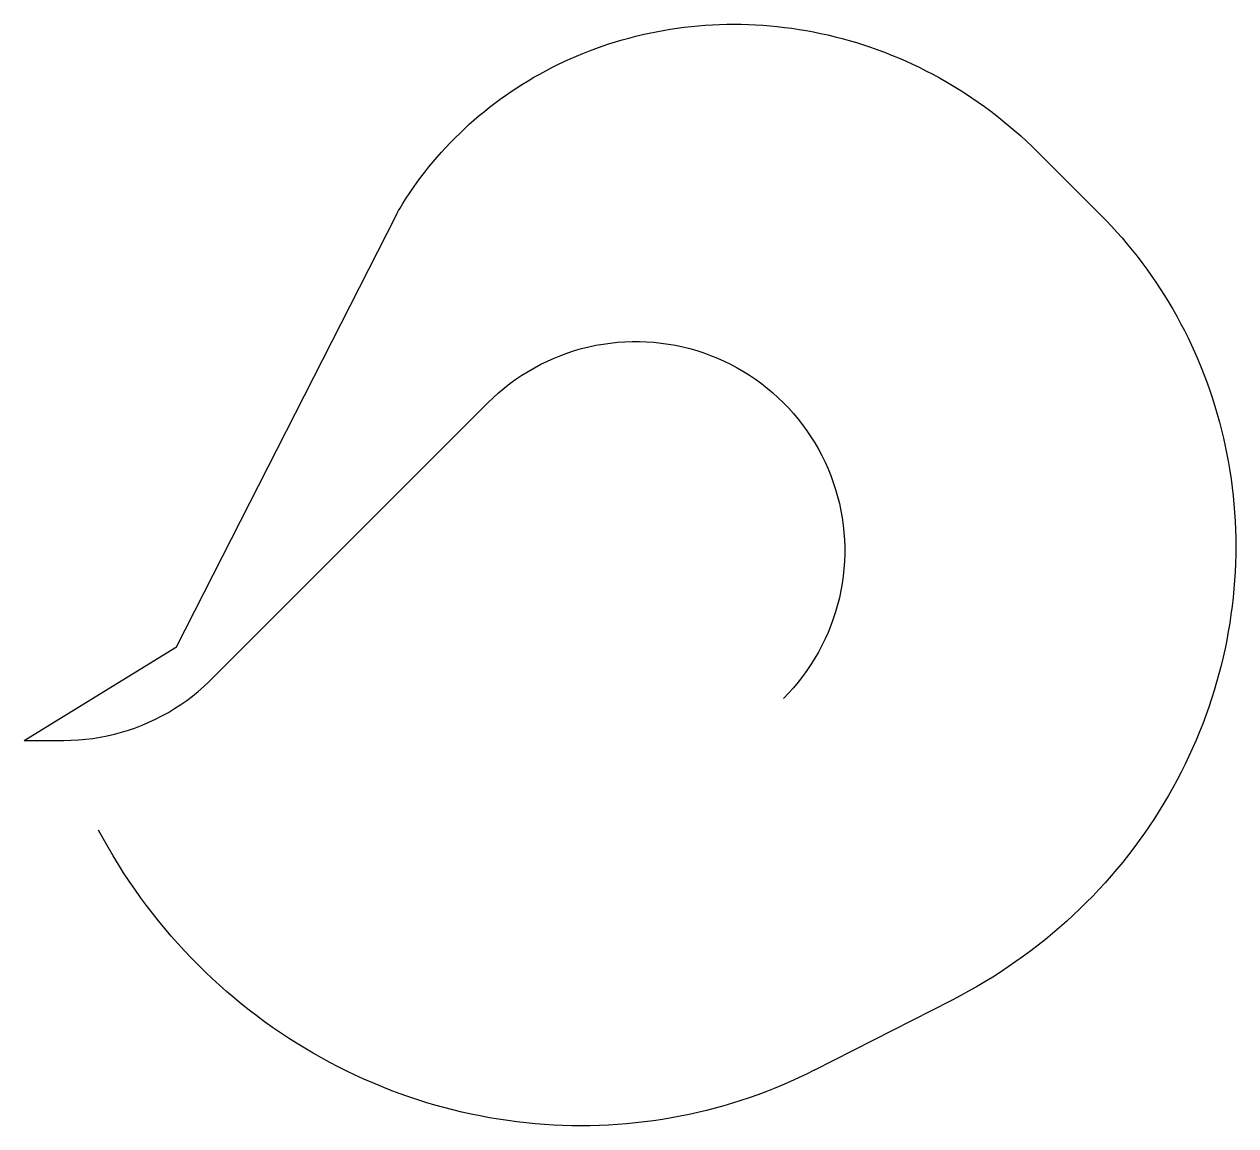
# Model space of a CAD drawing. Header units: metres. Extents: x 0 to 18435, y -5861 to 10891.
import ezdxf

# ---------------------------------------------------------------- set-up
doc = ezdxf.new("R2010")
doc.units = ezdxf.units.M

msp = doc.modelspace()

# ---------------------------------------------------------------- linework, layer by layer
at = {"layer": 'NorminalTrack', "color": 1}
msp.add_lwpolyline([(0, 0), (603, 0), (603, 0), (714, 2), (825, 8), (935, 17), (1046, 31), (1155, 48), (1264, 70), (1372, 94), (1480, 123), (1586, 156), (1691, 192), (1794, 232), (1897, 275), (1997, 322), (2096, 372), (2193, 426), (2288, 483), (2382, 544), (2472, 607), (2561, 674), (2647, 744), (2731, 817), (2812, 893), (2852, 932), (2852, 932), (7055, 5135), (7055, 5135), (7135, 5212), (7217, 5286), (7303, 5357), (7390, 5426), (7480, 5491), (7572, 5553), (7666, 5612), (7762, 5667), (7860, 5720), (7960, 5768), (8061, 5813), (8164, 5855), (8269, 5893), (8374, 5927), (8481, 5958), (8589, 5985), (8697, 6008), (8807, 6027), (8916, 6043), (9027, 6054), (9138, 6062), (9249, 6066), (9360, 6066), (9471, 6062), (9581, 6054), (9692, 6043), (9802, 6027), (9911, 6008), (10020, 5985), (10127, 5958), (10234, 5927), (10340, 5893), (10444, 5855), (10547, 5813), (10648, 5768), (10748, 5720), (10846, 5667), (10942, 5612), (11036, 5553), (11128, 5491), (11218, 5426), (11306, 5357), (11391, 5286), (11473, 5212), (11553, 5135), (11630, 5055), (11704, 4972), (11776, 4887), (11844, 4800), (11909, 4710), (11971, 4618), (12030, 4524), (12086, 4428), (12138, 4330), (12187, 4230), (12232, 4128), (12273, 4026), (12311, 3921), (12346, 3816), (12376, 3709), (12403, 3601), (12426, 3493), (12445, 3383), (12461, 3273), (12472, 3163), (12480, 3052), (12484, 2941), (12484, 2830), (12480, 2719), (12472, 2609), (12461, 2498), (12445, 2388), (12426, 2279), (12403, 2170), (12376, 2063), (12346, 1956), (12311, 1850), (12273, 1746), (12232, 1643), (12187, 1542), (12138, 1442), (12086, 1344), (12030, 1248), (11971, 1154), (11909, 1062), (11844, 972), (11776, 884), (11704, 799), (11630, 717), (11553, 637)], dxfattribs=at)
at = {"layer": 'SubLines', "color": 5}
for p, q in [((15422, 8946), (16378, 7991)), ((12020, -5017), (14114, -3951))]:
    msp.add_line(p, q, dxfattribs=at)
msp.add_lwpolyline([(0, 0), (2319, 1424), (5657, 7980), (5676, 8018), (5697, 8056), (5718, 8093), (5739, 8129), (5762, 8166)], dxfattribs=at)
at = {"layer": 'WindSpiral', "color": 3}
for points in [[(5762, 8166), (5814, 8248), (5867, 8329), (5922, 8409), (5979, 8488), (6037, 8567), (6097, 8644), (6158, 8721), (6220, 8797), (6284, 8872), (6350, 8946), (6417, 9019), (6485, 9091), (6555, 9162), (6626, 9232), (6698, 9301), (6772, 9369), (6847, 9435), (6924, 9501), (7001, 9565), (7081, 9628), (7161, 9689), (7242, 9750), (7325, 9809), (7409, 9866), (7494, 9923), (7580, 9978), (7668, 10031), (7756, 10084), (7846, 10134), (7937, 10184), (8028, 10231), (8121, 10278), (8215, 10322), (8309, 10366), (8405, 10407), (8502, 10447), (8599, 10486), (8697, 10522), (8796, 10558), (8896, 10591), (8997, 10623), (9099, 10653), (9201, 10681), (9304, 10708), (9407, 10733), (9511, 10756), (9616, 10777), (9721, 10797), (9827, 10815), (9934, 10830), (10040, 10845), (10148, 10857), (10255, 10867), (10363, 10876), (10472, 10882), (10581, 10887), (10690, 10890), (10799, 10891), (10909, 10890), (11018, 10887), (11128, 10883), (11238, 10876), (11348, 10867), (11458, 10857), (11568, 10844), (11678, 10830), (11789, 10813), (11898, 10795), (12008, 10775), (12118, 10752), (12228, 10728), (12337, 10702), (12446, 10674), (12554, 10644), (12663, 10612), (12771, 10578), (12878, 10542), (12986, 10504), (13092, 10464), (13198, 10422), (13304, 10378), (13409, 10333), (13514, 10285), (13617, 10236), (13721, 10184), (13823, 10131), (13925, 10076), (14025, 10019), (14125, 9960), (14225, 9899), (14323, 9837), (14420, 9772), (14517, 9706), (14612, 9638), (14706, 9568), (14800, 9497), (14892, 9423), (14983, 9348), (15073, 9272), (15162, 9193), (15249, 9113), (15336, 9031), (15421, 8948), (15422, 8946)], [(16378, 7991), (16461, 7905), (16544, 7819), (16625, 7730), (16704, 7641), (16782, 7549), (16859, 7456), (16934, 7362), (17007, 7266), (17080, 7168), (17150, 7070), (17219, 6970), (17286, 6868), (17352, 6765), (17415, 6661), (17477, 6556), (17538, 6449), (17596, 6341), (17653, 6232), (17708, 6121), (17761, 6010), (17813, 5897), (17862, 5784), (17910, 5669), (17955, 5553), (17999, 5437), (18041, 5319), (18080, 5200), (18118, 5081), (18154, 4961), (18187, 4840), (18219, 4718), (18248, 4595), (18275, 4472), (18301, 4348), (18324, 4223), (18345, 4098), (18364, 3972), (18380, 3846), (18395, 3719), (18407, 3592), (18417, 3464), (18425, 3336), (18430, 3207), (18434, 3079), (18435, 2950), (18434, 2821), (18430, 2691), (18425, 2562), (18417, 2432), (18407, 2303), (18394, 2173), (18379, 2043), (18362, 1914), (18343, 1784), (18321, 1655), (18297, 1526), (18271, 1397), (18243, 1268), (18212, 1140), (18179, 1012), (18143, 884), (18106, 757), (18066, 630), (18023, 504), (17979, 378), (17932, 253), (17883, 129), (17832, 5), (17778, -118), (17723, -240), (17665, -362), (17604, -482), (17542, -602), (17478, -721), (17411, -839), (17342, -956), (17271, -1072), (17198, -1187), (17122, -1300), (17045, -1413), (16966, -1524), (16884, -1635), (16801, -1743), (16715, -1851), (16627, -1957), (16538, -2062), (16446, -2166), (16353, -2268), (16258, -2368), (16160, -2467), (16061, -2564), (15960, -2660), (15857, -2754), (15753, -2847), (15646, -2938), (15538, -3027), (15429, -3114), (15317, -3200), (15204, -3283), (15089, -3365), (14973, -3445), (14855, -3523), (14736, -3599), (14615, -3674), (14492, -3746), (14368, -3816), (14243, -3884), (14117, -3950), (14114, -3951)], [(12020, -5017), (11901, -5076), (11780, -5134), (11658, -5189), (11535, -5243), (11411, -5294), (11286, -5343), (11160, -5391), (11032, -5436), (10904, -5478), (10775, -5519), (10645, -5558), (10514, -5594), (10382, -5628), (10250, -5660), (10117, -5689), (9983, -5716), (9848, -5741), (9713, -5764), (9577, -5784), (9440, -5802), (9303, -5818), (9166, -5831), (9028, -5842), (8890, -5850), (8751, -5856), (8613, -5860), (8474, -5861), (8334, -5860), (8195, -5856), (8055, -5850), (7915, -5841), (7776, -5830), (7636, -5817), (7496, -5801), (7356, -5782), (7217, -5761), (7078, -5738), (6938, -5712), (6800, -5684), (6661, -5653), (6523, -5620), (6385, -5584), (6248, -5546), (6111, -5505), (5974, -5462), (5838, -5417), (5703, -5369), (5569, -5318), (5435, -5266), (5302, -5210), (5169, -5153), (5038, -5093), (4907, -5031), (4777, -4966), (4648, -4899), (4521, -4829), (4394, -4757), (4268, -4683), (4144, -4607), (4020, -4528), (3898, -4447), (3777, -4364), (3658, -4279), (3539, -4191), (3422, -4102), (3307, -4010), (3193, -3916), (3080, -3819), (2969, -3721), (2860, -3621), (2752, -3518), (2646, -3414), (2541, -3307), (2438, -3199), (2337, -3089), (2238, -2977), (2141, -2862), (2045, -2746), (1952, -2629), (1860, -2509), (1770, -2388), (1683, -2265), (1597, -2140), (1513, -2014), (1432, -1886), (1352, -1756), (1275, -1625), (1200, -1492), (1130, -1363)]]:
    msp.add_lwpolyline(points, dxfattribs=at)

doc.saveas('drawing.dxf')
